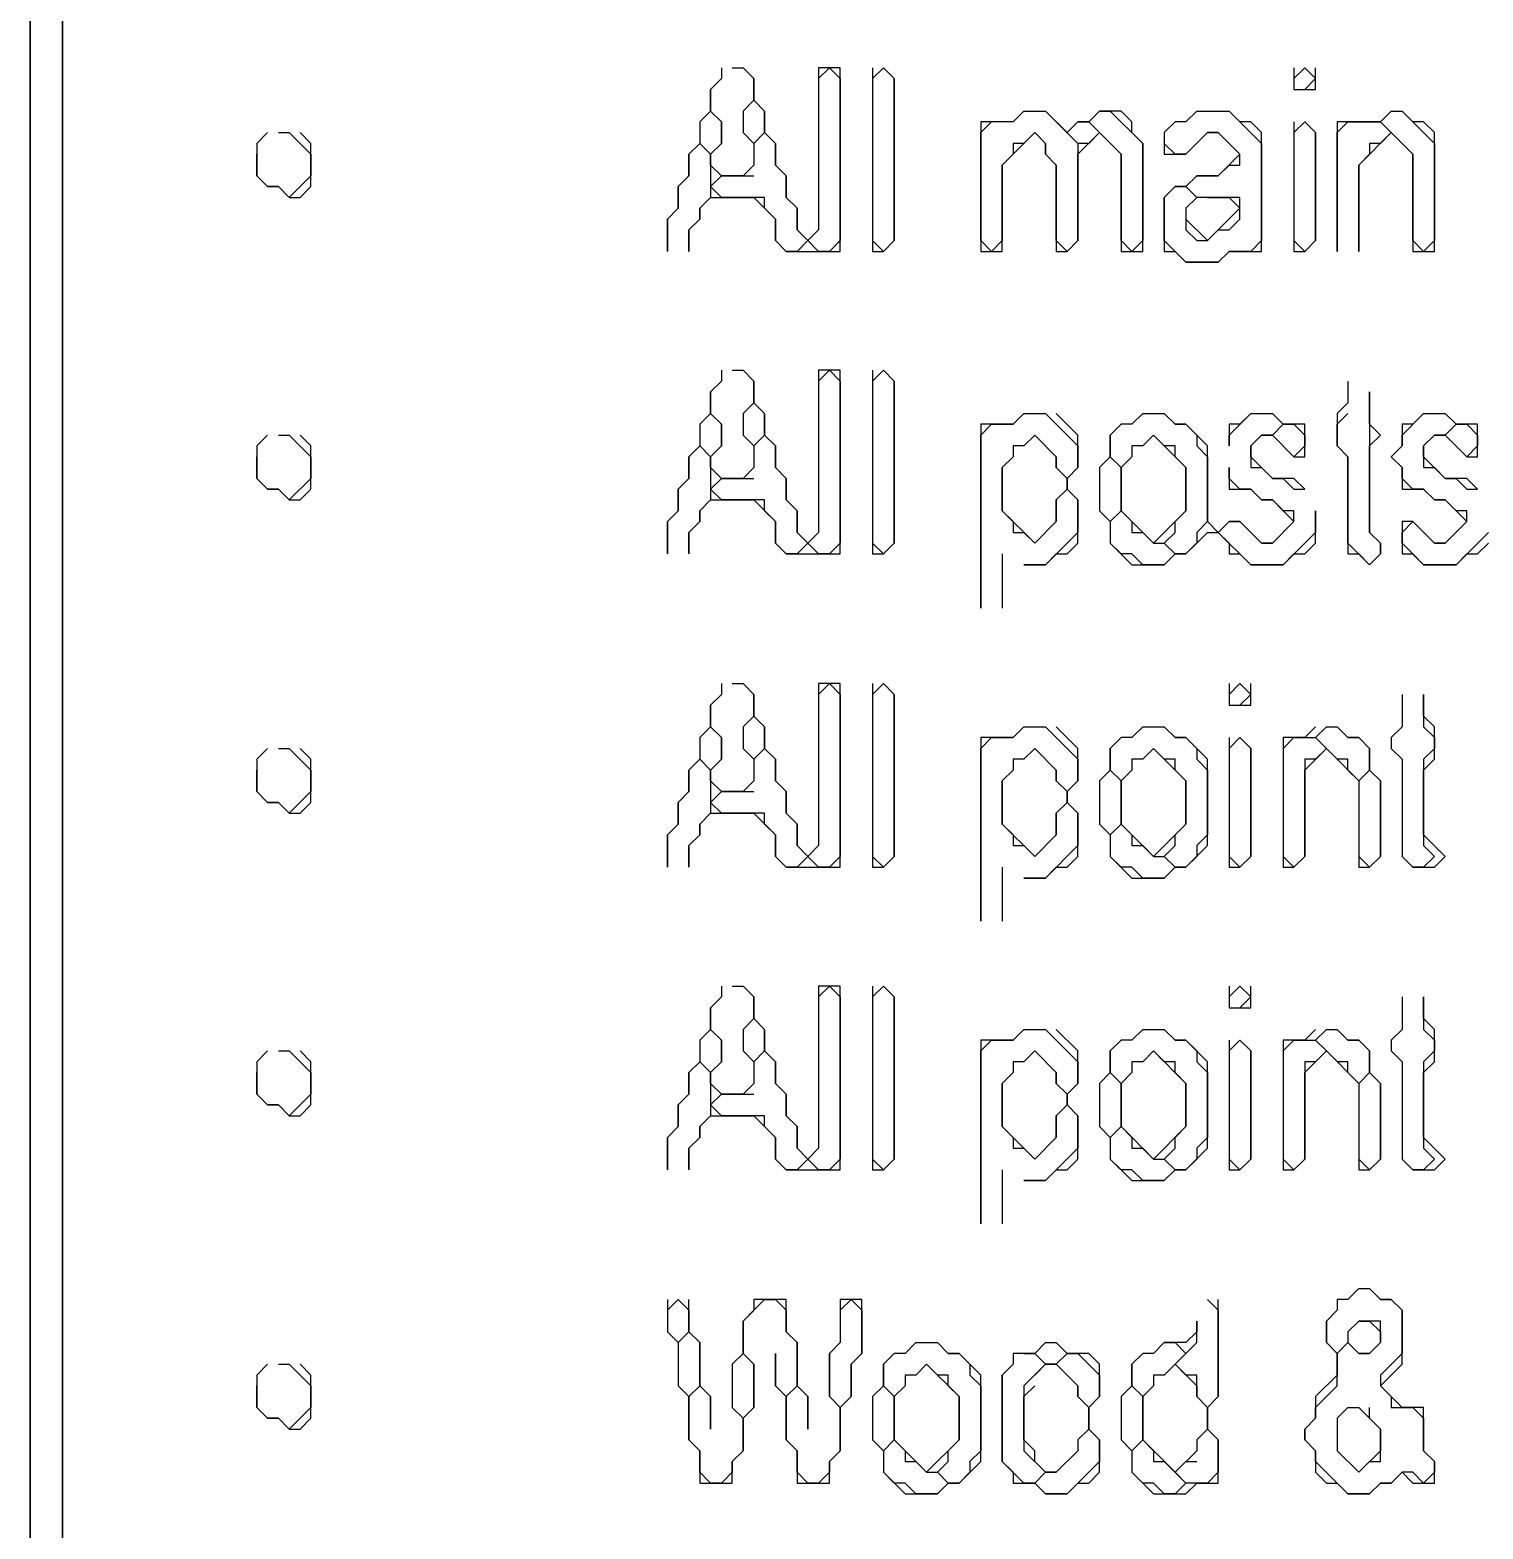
# Model space of a CAD drawing. Header units: metres. Extents: x 29 to 985, y 15 to 633.
# Drawn here: x 29.02 to 55.39, y 41.72 to 68.92 of the extents above; entities that cross this region are included whole.
import ezdxf

# ---------------------------------------------------------------- set-up
doc = ezdxf.new("R2010")
doc.units = ezdxf.units.M
for name, color, linetype in [('EXTERIOR_WALL_HIGHLIGHT', 2, 'CONTINUOUS'), ('INTERIOR_WALL_HIGHLIGHT', 4, 'CONTINUOUS'), ('ORIGINAL_DRAWING', 8, 'CONTINUOUS')]:
    doc.layers.add(name, color=color, linetype=linetype)

msp = doc.modelspace()

# ---------------------------------------------------------------- linework, layer by layer
at = {"layer": 'EXTERIOR_WALL_HIGHLIGHT'}
msp.add_lwpolyline([(29.216, 632.745), (29.02, 632.549), (29.02, 14.706), (29.216, 14.51), (985.294, 14.51), (985.49, 14.706), (985.49, 632.549), (985.294, 632.745)], close=True, dxfattribs=at)
at = {"layer": 'INTERIOR_WALL_HIGHLIGHT'}
for points in [[(29.412, 632.745), (985.098, 632.745), (985.49, 632.353), (985.49, 14.902), (985.098, 14.51), (29.412, 14.51), (29.02, 14.902), (29.02, 632.353)], [(29.608, 117.451), (29.608, 15.098), (240.588, 15.098), (240.784, 15.294), (240.784, 117.451)], [(29.608, 117.255), (29.804, 117.451), (240.588, 117.451), (240.784, 117.255), (240.784, 15.49), (240.392, 15.098), (29.804, 15.098), (29.608, 15.294)]]:
    msp.add_lwpolyline(points, close=True, dxfattribs=at)
at = {"layer": 'ORIGINAL_DRAWING'}
for points in [[(41.569, 68.235), (41.569, 68.039), (41.373, 67.843), (41.373, 67.451), (41.176, 67.255), (41.176, 66.863), (40.98, 66.667), (40.98, 66.275), (40.784, 66.078), (40.784, 65.686), (40.588, 65.49), (40.588, 64.902), (40.588, 65.49), (40.784, 65.686), (40.784, 66.078), (40.98, 66.275), (40.98, 66.667), (41.176, 66.863), (41.373, 66.667), (41.373, 65.882), (41.176, 65.686), (41.176, 65.49), (40.98, 65.294), (40.98, 64.902), (40.98, 65.294), (41.176, 65.49), (41.176, 65.686), (41.373, 65.882), (42.157, 65.882), (42.549, 65.49), (42.549, 65.098), (42.745, 64.902), (43.725, 64.902), (43.725, 68.235), (43.333, 68.235), (43.333, 65.294), (43.137, 65.098), (42.941, 65.294), (42.941, 65.686), (42.745, 65.882), (42.745, 66.275), (42.549, 66.471), (42.549, 66.863), (42.353, 67.059), (42.353, 67.451), (42.157, 67.647), (42.157, 68.039), (41.961, 68.235)], [(41.765, 68.235), (41.961, 68.235), (42.157, 68.039), (42.157, 67.647), (41.961, 67.451), (41.961, 67.059), (42.157, 66.863), (42.157, 66.471), (41.961, 66.275), (41.569, 66.275), (41.373, 66.471), (41.373, 66.667), (41.569, 66.863), (41.569, 67.255), (41.373, 67.451), (41.373, 67.843)], [(43.333, 68.039), (43.529, 68.235), (43.725, 68.039), (43.725, 65.098), (43.529, 64.902), (43.333, 64.902), (43.137, 65.098), (43.333, 65.294)], [(44.314, 68.039), (44.51, 68.235), (44.706, 68.039), (44.706, 65.098), (44.51, 64.902), (44.314, 65.098)], [(44.314, 68.235), (44.314, 64.902), (44.51, 64.902), (44.706, 65.098), (44.706, 68.039), (44.51, 68.235)], [(51.961, 68.039), (52.157, 68.235), (52.353, 68.039), (52.157, 67.843)], [(51.961, 68.235), (51.961, 67.843), (52.353, 67.843), (52.353, 68.235)], [(41.961, 67.451), (42.157, 67.647), (42.353, 67.451), (42.353, 67.059), (42.157, 66.863), (41.961, 67.059)], [(41.176, 67.255), (41.373, 67.451), (41.569, 67.255), (41.569, 66.863), (41.373, 66.667), (41.176, 66.863)], [(46.863, 67.255), (47.059, 67.451), (47.451, 67.451), (48.039, 66.863), (48.039, 65.098), (47.843, 64.902), (47.647, 65.098), (47.647, 66.471), (47.451, 66.667), (47.451, 66.863), (47.255, 67.059), (47.059, 66.863), (46.863, 66.863), (46.863, 66.667), (46.667, 66.471), (46.667, 65.098), (46.471, 64.902), (46.275, 65.098), (46.275, 67.059), (46.471, 67.255)], [(47.059, 67.451), (46.863, 67.255), (46.275, 67.255), (46.275, 64.902), (46.667, 64.902), (46.667, 66.471), (47.255, 67.059), (47.451, 66.863), (47.451, 66.667), (47.647, 66.471), (47.647, 64.902), (47.843, 64.902), (48.039, 65.098), (48.039, 66.667), (48.431, 67.059), (48.824, 66.667), (48.824, 64.902), (49.216, 64.902), (49.216, 66.863), (49.02, 67.059), (49.02, 67.255), (48.824, 67.451), (48.431, 67.451), (48.235, 67.255), (48.039, 67.255), (47.843, 67.059), (47.451, 67.451)], [(47.843, 67.059), (48.039, 67.255), (48.235, 67.255), (48.431, 67.059), (48.235, 66.863), (48.039, 66.863)], [(48.235, 67.255), (48.431, 67.451), (48.627, 67.451), (49.216, 66.863), (49.216, 65.098), (49.02, 64.902), (48.824, 65.098), (48.824, 66.667)], [(50.196, 67.451), (50.784, 67.451), (51.373, 66.863), (51.373, 65.098), (51.176, 64.902), (50.784, 64.902), (50.588, 64.706), (50, 64.706), (49.608, 65.098), (49.608, 65.882), (49.804, 66.078), (50, 66.078), (50.196, 65.882), (50, 65.686), (50, 65.294), (50.196, 65.098), (50.392, 65.098), (50.588, 65.294), (50.784, 65.294), (50.98, 65.49), (50.98, 65.882), (50.196, 65.882), (50, 66.078), (50.196, 66.275), (50.588, 66.275), (50.784, 66.471), (50.98, 66.471), (50.98, 66.667), (50.588, 67.059), (50.392, 67.059), (50, 66.667), (49.804, 66.667), (49.608, 66.863)], [(50.196, 67.451), (50, 67.255), (49.804, 67.255), (49.608, 67.059), (49.608, 66.667), (50, 66.667), (50.392, 67.059), (50.588, 67.059), (50.98, 66.667), (50.588, 66.275), (50.196, 66.275), (50, 66.078), (49.804, 66.078), (49.608, 65.882), (49.608, 64.902), (49.804, 64.902), (50, 64.706), (50.588, 64.706), (50.784, 64.902), (51.373, 64.902), (51.373, 67.059), (51.176, 67.255), (50.98, 67.255), (50.784, 67.451)], [(51.961, 67.059), (52.157, 67.255), (52.353, 67.059), (52.353, 65.098), (52.157, 64.902), (51.961, 65.098)], [(51.961, 67.255), (51.961, 64.902), (52.157, 64.902), (52.353, 65.098), (52.353, 67.059), (52.157, 67.255)], [(53.725, 67.451), (53.529, 67.255), (52.745, 67.255), (52.745, 64.902), (52.745, 67.059), (52.941, 67.255), (53.529, 67.255), (53.725, 67.059), (53.529, 66.863), (53.333, 66.863), (53.333, 66.667), (53.137, 66.471), (53.137, 64.902), (53.137, 66.471), (53.725, 67.059), (54.118, 66.667), (54.118, 64.902), (54.51, 64.902), (54.51, 67.059), (54.314, 67.255), (54.118, 67.255), (53.922, 67.451)], [(53.529, 67.255), (53.725, 67.451), (53.922, 67.451), (54.51, 66.863), (54.51, 65.098), (54.314, 64.902), (54.118, 65.098), (54.118, 66.667)], [(33.529, 67.059), (33.725, 67.059), (34.118, 66.667), (34.118, 66.275), (33.725, 65.882), (33.529, 66.078), (33.333, 66.078), (33.137, 66.275), (33.137, 66.667)], [(33.333, 67.059), (33.137, 66.863), (33.137, 66.275), (33.333, 66.078), (33.529, 66.078), (33.725, 65.882), (33.922, 65.882), (34.118, 66.078), (34.118, 66.863), (33.922, 67.059)], [(42.157, 66.863), (42.353, 67.059), (42.549, 66.863), (42.549, 66.471), (42.745, 66.275), (42.745, 65.882), (42.941, 65.686), (42.941, 65.294), (43.137, 65.098), (42.941, 64.902), (42.745, 64.902), (42.549, 65.098), (42.549, 65.49), (42.353, 65.686), (42.353, 65.882), (41.569, 65.882), (41.373, 66.078), (41.569, 66.275), (42.157, 66.275)], [(50.392, 65.882), (50.784, 65.882), (50.98, 65.686), (50.392, 65.098), (50, 65.49)], [(41.569, 62.745), (41.569, 62.549), (41.373, 62.353), (41.373, 61.961), (41.176, 61.765), (41.176, 61.373), (40.98, 61.176), (40.98, 60.784), (40.784, 60.588), (40.784, 60.196), (40.588, 60), (40.588, 59.412), (40.588, 60), (40.784, 60.196), (40.784, 60.588), (40.98, 60.784), (40.98, 61.176), (41.176, 61.373), (41.373, 61.176), (41.373, 60.392), (41.176, 60.196), (41.176, 60), (40.98, 59.804), (40.98, 59.412), (40.98, 59.804), (41.176, 60), (41.176, 60.196), (41.373, 60.392), (42.157, 60.392), (42.549, 60), (42.549, 59.608), (42.745, 59.412), (43.725, 59.412), (43.725, 62.745), (43.333, 62.745), (43.333, 59.804), (43.137, 59.608), (42.941, 59.804), (42.941, 60.196), (42.745, 60.392), (42.745, 60.784), (42.549, 60.98), (42.549, 61.373), (42.353, 61.569), (42.353, 61.961), (42.157, 62.157), (42.157, 62.549), (41.961, 62.745)], [(41.765, 62.745), (41.961, 62.745), (42.157, 62.549), (42.157, 62.157), (41.961, 61.961), (41.961, 61.569), (42.157, 61.373), (42.157, 60.98), (41.961, 60.784), (41.569, 60.784), (41.373, 60.98), (41.373, 61.176), (41.569, 61.373), (41.569, 61.765), (41.373, 61.961), (41.373, 62.353)], [(43.333, 62.549), (43.529, 62.745), (43.725, 62.549), (43.725, 59.608), (43.529, 59.412), (43.333, 59.412), (43.137, 59.608), (43.333, 59.804)], [(44.314, 62.549), (44.51, 62.745), (44.706, 62.549), (44.706, 59.608), (44.51, 59.412), (44.314, 59.608)], [(44.314, 62.745), (44.314, 59.412), (44.51, 59.412), (44.706, 59.608), (44.706, 62.549), (44.51, 62.745)], [(52.941, 62.549), (52.941, 62.157), (52.745, 61.961), (52.745, 61.373), (52.941, 61.176), (52.941, 59.412), (53.137, 59.412), (53.333, 59.216), (53.529, 59.412), (53.529, 59.608), (53.333, 59.804), (53.333, 61.373), (53.529, 61.569), (53.333, 61.765), (53.333, 62.353), (53.333, 59.804), (53.529, 59.608), (53.529, 59.412), (53.333, 59.216), (52.941, 59.608), (52.941, 61.176), (52.745, 61.373), (52.745, 61.765), (52.941, 61.961)], [(41.961, 61.961), (42.157, 62.157), (42.353, 61.961), (42.353, 61.569), (42.157, 61.373), (41.961, 61.569)], [(41.176, 61.765), (41.373, 61.961), (41.569, 61.765), (41.569, 61.373), (41.373, 61.176), (41.176, 61.373)], [(47.059, 61.961), (46.863, 61.765), (46.275, 61.765), (46.275, 58.431), (46.275, 61.569), (46.471, 61.765), (46.863, 61.765), (47.059, 61.961), (47.451, 61.961), (48.039, 61.373), (48.039, 60.98), (47.843, 60.784), (47.647, 60.98), (47.647, 61.176), (47.255, 61.569), (47.059, 61.373), (46.863, 61.373), (46.863, 61.176), (46.667, 60.98), (46.667, 60.196), (46.863, 60), (46.863, 59.804), (47.059, 59.804), (47.255, 59.608), (47.647, 60), (47.647, 60.392), (47.843, 60.588), (48.039, 60.392), (48.039, 59.804), (47.451, 59.216), (47.059, 59.216), (47.451, 59.216), (47.647, 59.412), (47.843, 59.412), (48.039, 59.608), (48.039, 60.392), (47.843, 60.588), (47.843, 60.784), (48.039, 60.98), (48.039, 61.569), (47.647, 61.961)], [(49.216, 61.961), (49.02, 61.765), (48.824, 61.765), (48.627, 61.569), (48.627, 61.176), (48.431, 60.98), (48.431, 60.196), (48.627, 60), (48.627, 59.608), (49.02, 59.216), (49.608, 59.216), (49.804, 59.412), (50, 59.412), (50.392, 59.804), (50.588, 59.804), (50.784, 59.608), (50.784, 59.412), (50.98, 59.412), (51.176, 59.216), (51.765, 59.216), (51.961, 59.412), (52.157, 59.412), (52.353, 59.608), (52.353, 60.196), (52.353, 59.804), (51.765, 59.216), (51.176, 59.216), (50.588, 59.804), (50.784, 60), (50.98, 60), (51.373, 59.608), (51.569, 59.608), (51.961, 60), (51.961, 60.196), (51.765, 60.196), (51.569, 60.392), (51.373, 60.392), (51.176, 60.588), (50.98, 60.588), (50.784, 60.784), (50.784, 60.98), (50.784, 60.588), (51.176, 60.588), (51.373, 60.392), (51.569, 60.392), (51.961, 60), (51.569, 59.608), (51.373, 59.608), (50.98, 60), (50.784, 60), (50.588, 59.804), (50.392, 60), (50.392, 61.373), (50, 61.765), (49.804, 61.765), (49.608, 61.961)], [(49.02, 61.765), (49.216, 61.961), (49.608, 61.961), (49.804, 61.765), (50, 61.765), (50.196, 61.569), (50.196, 61.373), (50.392, 61.176), (50.392, 60), (50.196, 59.804), (50.196, 59.608), (50, 59.412), (49.804, 59.412), (49.608, 59.608), (49.804, 59.804), (49.804, 60), (50, 60.196), (50, 60.98), (49.804, 61.176), (49.804, 61.373), (49.608, 61.373), (49.412, 61.569), (49.216, 61.373), (49.02, 61.373), (49.02, 61.176), (48.824, 60.98), (48.627, 61.176), (48.627, 61.569), (48.824, 61.765)], [(51.176, 61.961), (50.98, 61.765), (50.784, 61.765), (50.784, 61.373), (50.784, 61.569), (51.176, 61.961), (51.569, 61.961), (51.765, 61.765), (51.569, 61.569), (51.373, 61.569), (51.176, 61.373), (51.176, 60.98), (51.373, 60.98), (51.569, 60.784), (51.765, 60.784), (51.961, 60.588), (52.157, 60.588), (51.961, 60.784), (51.569, 60.784), (51.176, 61.176), (51.176, 61.373), (51.373, 61.569), (51.569, 61.569), (51.961, 61.176), (52.157, 61.176), (52.157, 61.765), (51.765, 61.765), (51.569, 61.961)], [(51.569, 61.569), (51.765, 61.765), (51.961, 61.765), (52.157, 61.569), (52.157, 61.373), (51.961, 61.176)], [(54.314, 61.961), (54.118, 61.765), (53.922, 61.765), (53.922, 61.373), (53.725, 61.176), (53.922, 60.98), (53.922, 60.588), (54.314, 60.588), (54.51, 60.392), (54.706, 60.392), (55.098, 60), (54.706, 59.608), (54.51, 59.608), (54.118, 60), (53.922, 60), (53.922, 59.412), (54.118, 59.412), (54.314, 59.216), (54.902, 59.216), (55.098, 59.412), (55.294, 59.412), (55.49, 59.608)], [(55.49, 59.804), (54.902, 59.216), (54.314, 59.216), (53.922, 59.608), (53.922, 59.804), (54.118, 60), (54.51, 59.608), (54.706, 59.608), (55.098, 60), (55.098, 60.196), (54.902, 60.196), (54.706, 60.392), (54.51, 60.392), (54.314, 60.588), (54.118, 60.588), (53.922, 60.784), (53.922, 60.98), (53.725, 61.176), (53.922, 61.373), (53.922, 61.569), (54.314, 61.961), (54.706, 61.961), (54.902, 61.765), (54.706, 61.569), (54.51, 61.569), (54.314, 61.373), (54.314, 60.98), (54.51, 60.98), (54.706, 60.784), (54.902, 60.784), (55.098, 60.588), (55.294, 60.588), (55.098, 60.784), (54.706, 60.784), (54.314, 61.176), (54.314, 61.373), (54.51, 61.569), (54.706, 61.569), (55.098, 61.176), (55.294, 61.176), (55.294, 61.765), (54.902, 61.765), (54.706, 61.961)], [(54.706, 61.569), (54.902, 61.765), (55.098, 61.765), (55.294, 61.569), (55.294, 61.373), (55.098, 61.176)], [(33.529, 61.569), (33.725, 61.569), (34.118, 61.176), (34.118, 60.784), (33.725, 60.392), (33.529, 60.588), (33.333, 60.588), (33.137, 60.784), (33.137, 61.176)], [(33.333, 61.569), (33.137, 61.373), (33.137, 60.784), (33.333, 60.588), (33.529, 60.588), (33.725, 60.392), (33.922, 60.392), (34.118, 60.588), (34.118, 61.373), (33.922, 61.569)], [(42.157, 61.373), (42.353, 61.569), (42.549, 61.373), (42.549, 60.98), (42.745, 60.784), (42.745, 60.392), (42.941, 60.196), (42.941, 59.804), (43.137, 59.608), (42.941, 59.412), (42.745, 59.412), (42.549, 59.608), (42.549, 60), (42.353, 60.196), (42.353, 60.392), (41.569, 60.392), (41.373, 60.588), (41.569, 60.784), (42.157, 60.784)], [(47.255, 61.569), (47.647, 61.176), (47.647, 60.98), (47.843, 60.784), (47.843, 60.588), (47.647, 60.392), (47.647, 60), (47.255, 59.608), (46.667, 60.196), (46.667, 60.98)], [(49.412, 61.569), (50, 60.98), (50, 60.196), (49.412, 59.608), (48.824, 60.196), (48.824, 60.98)], [(48.431, 60.98), (48.627, 61.176), (48.824, 60.98), (48.824, 60.196), (48.627, 60), (48.431, 60.196)], [(48.627, 60), (48.824, 60.196), (49.02, 60), (49.02, 59.804), (49.216, 59.804), (49.412, 59.608), (49.608, 59.608), (49.804, 59.412), (49.608, 59.216), (49.216, 59.216), (49.02, 59.412), (48.824, 59.412), (48.627, 59.608)], [(46.667, 59.412), (46.667, 58.431)], [(41.569, 57.059), (41.569, 56.863), (41.373, 56.667), (41.373, 56.275), (41.176, 56.078), (41.176, 55.686), (40.98, 55.49), (40.98, 55.098), (40.784, 54.902), (40.784, 54.51), (40.588, 54.314), (40.588, 53.725), (40.588, 54.314), (40.784, 54.51), (40.784, 54.902), (40.98, 55.098), (40.98, 55.49), (41.176, 55.686), (41.373, 55.49), (41.373, 54.706), (41.176, 54.51), (41.176, 54.314), (40.98, 54.118), (40.98, 53.725), (40.98, 54.118), (41.176, 54.314), (41.176, 54.51), (41.373, 54.706), (42.157, 54.706), (42.549, 54.314), (42.549, 53.922), (42.745, 53.725), (43.725, 53.725), (43.725, 57.059), (43.333, 57.059), (43.333, 54.118), (43.137, 53.922), (42.941, 54.118), (42.941, 54.51), (42.745, 54.706), (42.745, 55.098), (42.549, 55.294), (42.549, 55.686), (42.353, 55.882), (42.353, 56.275), (42.157, 56.471), (42.157, 56.863), (41.961, 57.059)], [(41.765, 57.059), (41.961, 57.059), (42.157, 56.863), (42.157, 56.471), (41.961, 56.275), (41.961, 55.882), (42.157, 55.686), (42.157, 55.294), (41.961, 55.098), (41.569, 55.098), (41.373, 55.294), (41.373, 55.49), (41.569, 55.686), (41.569, 56.078), (41.373, 56.275), (41.373, 56.667)], [(43.333, 56.863), (43.529, 57.059), (43.725, 56.863), (43.725, 53.922), (43.529, 53.725), (43.333, 53.725), (43.137, 53.922), (43.333, 54.118)], [(44.314, 56.863), (44.51, 57.059), (44.706, 56.863), (44.706, 53.922), (44.51, 53.725), (44.314, 53.922)], [(44.314, 57.059), (44.314, 53.725), (44.51, 53.725), (44.706, 53.922), (44.706, 56.863), (44.51, 57.059)], [(50.784, 56.863), (50.98, 57.059), (51.176, 56.863), (50.98, 56.667)], [(50.784, 57.059), (50.784, 56.667), (51.176, 56.667), (51.176, 57.059)], [(53.922, 56.863), (53.922, 56.275), (53.725, 56.078), (53.725, 55.882), (53.922, 55.686), (53.922, 53.922), (54.118, 53.725), (54.51, 53.725), (54.706, 53.922), (54.314, 54.314), (54.314, 55.49), (54.51, 55.686), (54.51, 56.275), (54.314, 56.471), (54.314, 56.863), (54.314, 56.275), (54.51, 56.078), (54.51, 55.882), (54.314, 55.686), (54.314, 54.118), (54.51, 53.922), (54.314, 53.725), (54.118, 53.725), (53.922, 53.922)], [(41.961, 56.275), (42.157, 56.471), (42.353, 56.275), (42.353, 55.882), (42.157, 55.686), (41.961, 55.882)], [(41.176, 56.078), (41.373, 56.275), (41.569, 56.078), (41.569, 55.686), (41.373, 55.49), (41.176, 55.686)], [(47.059, 56.275), (46.863, 56.078), (46.275, 56.078), (46.275, 52.745), (46.275, 55.882), (46.471, 56.078), (46.863, 56.078), (47.059, 56.275), (47.451, 56.275), (48.039, 55.686), (48.039, 55.294), (47.843, 55.098), (47.647, 55.294), (47.647, 55.49), (47.255, 55.882), (47.059, 55.686), (46.863, 55.686), (46.863, 55.49), (46.667, 55.294), (46.667, 54.51), (46.863, 54.314), (46.863, 54.118), (47.059, 54.118), (47.255, 53.922), (47.647, 54.314), (47.647, 54.706), (47.843, 54.902), (48.039, 54.706), (48.039, 54.118), (47.451, 53.529), (47.059, 53.529), (47.451, 53.529), (47.647, 53.725), (47.843, 53.725), (48.039, 53.922), (48.039, 54.706), (47.843, 54.902), (47.843, 55.098), (48.039, 55.294), (48.039, 55.882), (47.647, 56.275)], [(49.216, 56.275), (49.02, 56.078), (48.824, 56.078), (48.627, 55.882), (48.627, 55.49), (48.431, 55.294), (48.431, 54.51), (48.627, 54.314), (48.627, 53.922), (49.02, 53.529), (49.608, 53.529), (49.804, 53.725), (50, 53.725), (50.392, 54.118), (50.392, 55.686), (50, 56.078), (49.804, 56.078), (49.608, 56.275)], [(49.02, 56.078), (49.216, 56.275), (49.608, 56.275), (49.804, 56.078), (50, 56.078), (50.196, 55.882), (50.196, 55.686), (50.392, 55.49), (50.392, 54.314), (50.196, 54.118), (50.196, 53.922), (50, 53.725), (49.804, 53.725), (49.608, 53.922), (49.804, 54.118), (49.804, 54.314), (50, 54.51), (50, 55.294), (49.804, 55.49), (49.804, 55.686), (49.608, 55.686), (49.412, 55.882), (49.216, 55.686), (49.02, 55.686), (49.02, 55.49), (48.824, 55.294), (48.627, 55.49), (48.627, 55.882), (48.824, 56.078)], [(50.784, 55.882), (50.98, 56.078), (51.176, 55.882), (51.176, 53.922), (50.98, 53.725), (50.784, 53.922)], [(50.784, 56.078), (50.784, 53.725), (50.98, 53.725), (51.176, 53.922), (51.176, 55.882), (50.98, 56.078)], [(52.353, 56.275), (52.157, 56.078), (51.765, 56.078), (51.765, 53.725), (51.961, 53.725), (52.157, 53.922), (52.157, 55.49), (52.549, 55.882), (53.137, 55.294), (53.137, 53.725), (53.333, 53.725), (53.529, 53.922), (53.529, 55.294), (53.333, 55.49), (53.333, 55.882), (53.137, 56.078), (52.941, 56.078), (52.745, 56.275)], [(51.765, 55.882), (51.961, 56.078), (52.353, 56.078), (52.549, 55.882), (52.353, 55.686), (52.157, 55.686), (52.157, 53.922), (51.961, 53.725), (51.765, 53.922)], [(52.353, 56.078), (52.549, 56.275), (52.745, 56.275), (52.941, 56.078), (53.137, 56.078), (53.333, 55.882), (53.333, 55.49), (53.137, 55.294), (52.941, 55.49), (52.941, 55.686), (52.745, 55.686)], [(33.529, 55.882), (33.725, 55.882), (34.118, 55.49), (34.118, 55.098), (33.725, 54.706), (33.529, 54.902), (33.333, 54.902), (33.137, 55.098), (33.137, 55.49)], [(33.333, 55.882), (33.137, 55.686), (33.137, 55.098), (33.333, 54.902), (33.529, 54.902), (33.725, 54.706), (33.922, 54.706), (34.118, 54.902), (34.118, 55.686), (33.922, 55.882)], [(42.157, 55.686), (42.353, 55.882), (42.549, 55.686), (42.549, 55.294), (42.745, 55.098), (42.745, 54.706), (42.941, 54.51), (42.941, 54.118), (43.137, 53.922), (42.941, 53.725), (42.745, 53.725), (42.549, 53.922), (42.549, 54.314), (42.353, 54.51), (42.353, 54.706), (41.569, 54.706), (41.373, 54.902), (41.569, 55.098), (42.157, 55.098)], [(47.255, 55.882), (47.647, 55.49), (47.647, 55.294), (47.843, 55.098), (47.843, 54.902), (47.647, 54.706), (47.647, 54.314), (47.255, 53.922), (46.667, 54.51), (46.667, 55.294)], [(49.412, 55.882), (50, 55.294), (50, 54.51), (49.412, 53.922), (48.824, 54.51), (48.824, 55.294)], [(48.431, 55.294), (48.627, 55.49), (48.824, 55.294), (48.824, 54.51), (48.627, 54.314), (48.431, 54.51)], [(53.137, 55.294), (53.333, 55.49), (53.529, 55.294), (53.529, 53.922), (53.333, 53.725), (53.137, 53.922)], [(48.627, 54.314), (48.824, 54.51), (49.02, 54.314), (49.02, 54.118), (49.216, 54.118), (49.412, 53.922), (49.608, 53.922), (49.804, 53.725), (49.608, 53.529), (49.216, 53.529), (49.02, 53.725), (48.824, 53.725), (48.627, 53.922)], [(46.667, 53.725), (46.667, 52.745)], [(41.569, 51.569), (41.569, 51.373), (41.373, 51.176), (41.373, 50.784), (41.176, 50.588), (41.176, 50.196), (40.98, 50), (40.98, 49.608), (40.784, 49.412), (40.784, 49.02), (40.588, 48.824), (40.588, 48.235), (40.588, 48.824), (40.784, 49.02), (40.784, 49.412), (40.98, 49.608), (40.98, 50), (41.176, 50.196), (41.373, 50), (41.373, 49.216), (41.176, 49.02), (41.176, 48.824), (40.98, 48.627), (40.98, 48.235), (40.98, 48.627), (41.176, 48.824), (41.176, 49.02), (41.373, 49.216), (42.157, 49.216), (42.549, 48.824), (42.549, 48.431), (42.745, 48.235), (43.725, 48.235), (43.725, 51.569), (43.333, 51.569), (43.333, 48.627), (43.137, 48.431), (42.941, 48.627), (42.941, 49.02), (42.745, 49.216), (42.745, 49.608), (42.549, 49.804), (42.549, 50.196), (42.353, 50.392), (42.353, 50.784), (42.157, 50.98), (42.157, 51.373), (41.961, 51.569)], [(41.765, 51.569), (41.961, 51.569), (42.157, 51.373), (42.157, 50.98), (41.961, 50.784), (41.961, 50.392), (42.157, 50.196), (42.157, 49.804), (41.961, 49.608), (41.569, 49.608), (41.373, 49.804), (41.373, 50), (41.569, 50.196), (41.569, 50.588), (41.373, 50.784), (41.373, 51.176)], [(43.333, 51.373), (43.529, 51.569), (43.725, 51.373), (43.725, 48.431), (43.529, 48.235), (43.333, 48.235), (43.137, 48.431), (43.333, 48.627)], [(44.314, 51.373), (44.51, 51.569), (44.706, 51.373), (44.706, 48.431), (44.51, 48.235), (44.314, 48.431)], [(44.314, 51.569), (44.314, 48.235), (44.51, 48.235), (44.706, 48.431), (44.706, 51.373), (44.51, 51.569)], [(50.784, 51.373), (50.98, 51.569), (51.176, 51.373), (50.98, 51.176)], [(50.784, 51.569), (50.784, 51.176), (51.176, 51.176), (51.176, 51.569)], [(53.922, 51.373), (53.922, 50.784), (53.725, 50.588), (53.725, 50.392), (53.922, 50.196), (53.922, 48.431), (54.118, 48.235), (54.51, 48.235), (54.706, 48.431), (54.314, 48.824), (54.314, 50), (54.51, 50.196), (54.51, 50.784), (54.314, 50.98), (54.314, 51.373), (54.314, 50.784), (54.51, 50.588), (54.51, 50.392), (54.314, 50.196), (54.314, 48.627), (54.51, 48.431), (54.314, 48.235), (54.118, 48.235), (53.922, 48.431)], [(41.961, 50.784), (42.157, 50.98), (42.353, 50.784), (42.353, 50.392), (42.157, 50.196), (41.961, 50.392)], [(41.176, 50.588), (41.373, 50.784), (41.569, 50.588), (41.569, 50.196), (41.373, 50), (41.176, 50.196)], [(47.059, 50.784), (46.863, 50.588), (46.275, 50.588), (46.275, 47.255), (46.275, 50.392), (46.471, 50.588), (46.863, 50.588), (47.059, 50.784), (47.451, 50.784), (48.039, 50.196), (48.039, 49.804), (47.843, 49.608), (47.647, 49.804), (47.647, 50), (47.255, 50.392), (47.059, 50.196), (46.863, 50.196), (46.863, 50), (46.667, 49.804), (46.667, 49.02), (46.863, 48.824), (46.863, 48.627), (47.059, 48.627), (47.255, 48.431), (47.647, 48.824), (47.647, 49.216), (47.843, 49.412), (48.039, 49.216), (48.039, 48.627), (47.451, 48.039), (47.059, 48.039), (47.451, 48.039), (47.647, 48.235), (47.843, 48.235), (48.039, 48.431), (48.039, 49.216), (47.843, 49.412), (47.843, 49.608), (48.039, 49.804), (48.039, 50.392), (47.647, 50.784)], [(49.216, 50.784), (49.02, 50.588), (48.824, 50.588), (48.627, 50.392), (48.627, 50), (48.431, 49.804), (48.431, 49.02), (48.627, 48.824), (48.627, 48.431), (49.02, 48.039), (49.608, 48.039), (49.804, 48.235), (50, 48.235), (50.392, 48.627), (50.392, 50.196), (50, 50.588), (49.804, 50.588), (49.608, 50.784)], [(49.02, 50.588), (49.216, 50.784), (49.608, 50.784), (49.804, 50.588), (50, 50.588), (50.196, 50.392), (50.196, 50.196), (50.392, 50), (50.392, 48.824), (50.196, 48.627), (50.196, 48.431), (50, 48.235), (49.804, 48.235), (49.608, 48.431), (49.804, 48.627), (49.804, 48.824), (50, 49.02), (50, 49.804), (49.804, 50), (49.804, 50.196), (49.608, 50.196), (49.412, 50.392), (49.216, 50.196), (49.02, 50.196), (49.02, 50), (48.824, 49.804), (48.627, 50), (48.627, 50.392), (48.824, 50.588)], [(52.353, 50.784), (52.157, 50.588), (51.765, 50.588), (51.765, 48.235), (51.961, 48.235), (52.157, 48.431), (52.157, 50), (52.549, 50.392), (53.137, 49.804), (53.137, 48.235), (53.333, 48.235), (53.529, 48.431), (53.529, 49.804), (53.333, 50), (53.333, 50.392), (53.137, 50.588), (52.941, 50.588), (52.745, 50.784)], [(52.353, 50.588), (52.549, 50.784), (52.745, 50.784), (52.941, 50.588), (53.137, 50.588), (53.333, 50.392), (53.333, 50), (53.137, 49.804), (52.941, 50), (52.941, 50.196), (52.745, 50.196)], [(33.529, 50.392), (33.725, 50.392), (34.118, 50), (34.118, 49.608), (33.725, 49.216), (33.529, 49.412), (33.333, 49.412), (33.137, 49.608), (33.137, 50)], [(33.333, 50.392), (33.137, 50.196), (33.137, 49.608), (33.333, 49.412), (33.529, 49.412), (33.725, 49.216), (33.922, 49.216), (34.118, 49.412), (34.118, 50.196), (33.922, 50.392)], [(42.157, 50.196), (42.353, 50.392), (42.549, 50.196), (42.549, 49.804), (42.745, 49.608), (42.745, 49.216), (42.941, 49.02), (42.941, 48.627), (43.137, 48.431), (42.941, 48.235), (42.745, 48.235), (42.549, 48.431), (42.549, 48.824), (42.353, 49.02), (42.353, 49.216), (41.569, 49.216), (41.373, 49.412), (41.569, 49.608), (42.157, 49.608)], [(47.255, 50.392), (47.647, 50), (47.647, 49.804), (47.843, 49.608), (47.843, 49.412), (47.647, 49.216), (47.647, 48.824), (47.255, 48.431), (46.667, 49.02), (46.667, 49.804)], [(49.412, 50.392), (50, 49.804), (50, 49.02), (49.412, 48.431), (48.824, 49.02), (48.824, 49.804)], [(50.784, 50.392), (50.98, 50.588), (51.176, 50.392), (51.176, 48.431), (50.98, 48.235), (50.784, 48.431)], [(50.784, 50.588), (50.784, 48.235), (50.98, 48.235), (51.176, 48.431), (51.176, 50.392), (50.98, 50.588)], [(51.765, 50.392), (51.961, 50.588), (52.353, 50.588), (52.549, 50.392), (52.353, 50.196), (52.157, 50.196), (52.157, 48.431), (51.961, 48.235), (51.765, 48.431)], [(48.431, 49.804), (48.627, 50), (48.824, 49.804), (48.824, 49.02), (48.627, 48.824), (48.431, 49.02)], [(53.137, 49.804), (53.333, 50), (53.529, 49.804), (53.529, 48.431), (53.333, 48.235), (53.137, 48.431)], [(48.627, 48.824), (48.824, 49.02), (49.02, 48.824), (49.02, 48.627), (49.216, 48.627), (49.412, 48.431), (49.608, 48.431), (49.804, 48.235), (49.608, 48.039), (49.216, 48.039), (49.02, 48.235), (48.824, 48.235), (48.627, 48.431)], [(46.667, 48.235), (46.667, 47.255)], [(53.137, 46.078), (53.333, 46.078), (53.529, 45.882), (53.725, 45.882), (53.922, 45.686), (53.922, 44.902), (53.529, 44.51), (53.529, 44.314), (53.725, 44.118), (53.725, 43.922), (54.118, 43.922), (54.314, 43.725), (54.314, 43.137), (54.51, 42.941), (54.51, 42.745), (54.314, 42.549), (54.118, 42.745), (53.922, 42.745), (53.725, 42.549), (53.529, 42.549), (53.333, 42.353), (52.941, 42.353), (52.353, 42.941), (52.353, 43.137), (52.157, 43.333), (52.157, 43.529), (52.353, 43.725), (52.353, 43.922), (52.745, 44.314), (52.745, 44.902), (52.941, 45.098), (53.137, 44.902), (53.333, 44.902), (53.529, 45.098), (53.529, 45.49), (53.137, 45.49), (52.941, 45.294), (52.941, 45.098), (52.745, 44.902), (52.549, 45.098), (52.549, 45.49)], [(53.137, 46.078), (52.941, 45.882), (52.745, 45.882), (52.745, 45.686), (52.549, 45.49), (52.549, 45.098), (52.745, 44.902), (52.745, 44.51), (52.353, 44.118), (52.353, 43.725), (52.157, 43.529), (52.157, 43.333), (52.353, 43.137), (52.353, 42.745), (52.549, 42.549), (52.745, 42.549), (52.941, 42.353), (53.333, 42.353), (53.529, 42.549), (53.725, 42.549), (53.922, 42.745), (54.118, 42.549), (54.51, 42.549), (54.51, 42.941), (54.314, 43.137), (54.314, 43.922), (53.922, 43.922), (53.529, 44.314), (53.922, 44.706), (53.922, 45.686), (53.725, 45.882), (53.529, 45.882), (53.333, 46.078)], [(40.588, 45.686), (40.784, 45.882), (40.98, 45.686), (40.98, 45.294), (40.784, 45.098), (40.588, 45.294)], [(40.588, 45.882), (40.588, 45.294), (40.784, 45.098), (40.784, 44.314), (40.98, 44.118), (40.98, 43.333), (41.176, 43.137), (41.176, 42.549), (41.765, 42.549), (41.765, 42.941), (41.961, 43.137), (41.961, 43.725), (42.157, 43.922), (42.157, 44.706), (41.961, 44.902), (41.961, 45.49), (42.353, 45.882), (42.549, 45.882), (42.745, 45.686), (42.745, 45.294), (42.941, 45.098), (42.941, 44.314), (42.745, 44.118), (42.549, 44.314), (42.549, 44.902), (42.549, 44.314), (42.745, 44.118), (42.745, 43.333), (42.941, 43.137), (42.941, 42.549), (43.529, 42.549), (43.529, 42.941), (43.725, 43.137), (43.725, 43.922), (43.922, 44.118), (43.922, 44.706), (44.118, 44.902), (44.118, 45.882), (43.725, 45.882), (43.725, 45.098), (43.529, 44.902), (43.529, 44.118), (43.725, 43.922), (43.725, 43.137), (43.529, 42.941), (43.529, 42.745), (43.333, 42.549), (43.137, 42.549), (42.941, 42.745), (42.941, 43.137), (42.745, 43.333), (42.745, 44.118), (42.941, 44.314), (43.137, 44.118), (43.137, 43.529), (43.137, 44.118), (42.941, 44.314), (42.941, 45.098), (42.745, 45.294), (42.745, 45.882), (42.157, 45.882), (42.157, 45.686), (41.961, 45.49), (41.961, 44.902), (41.765, 44.706), (41.765, 43.922), (41.961, 43.725), (41.961, 43.137), (41.765, 42.941), (41.765, 42.745), (41.569, 42.549), (41.373, 42.549), (41.176, 42.745), (41.176, 43.137), (40.98, 43.333), (40.98, 44.118), (41.176, 44.314), (41.373, 44.118), (41.373, 43.529), (41.373, 44.118), (41.176, 44.314), (41.176, 45.098), (40.98, 45.294), (40.98, 45.882)], [(43.725, 45.686), (43.922, 45.882), (44.118, 45.686), (44.118, 44.902), (43.922, 44.706), (43.922, 44.118), (43.725, 43.922), (43.529, 44.118), (43.529, 44.902), (43.725, 45.098)], [(50.392, 45.882), (50.588, 45.686), (50.588, 44.118), (50.392, 43.922), (50.196, 44.118), (50.196, 44.51), (50, 44.51), (49.804, 44.706), (50.196, 45.098), (50.196, 45.49), (50.196, 45.294), (50, 45.098), (49.608, 45.098), (49.412, 44.902), (49.216, 44.902), (49.02, 44.706), (49.02, 44.314), (48.824, 44.118), (48.824, 43.333), (49.02, 43.137), (49.02, 42.745), (49.412, 42.353), (50, 42.353), (50.196, 42.549), (50.588, 42.549), (50.588, 43.333), (50.392, 43.529), (50.392, 43.922), (50.588, 44.118), (50.588, 45.882)], [(52.941, 45.294), (53.137, 45.49), (53.333, 45.49), (53.529, 45.294), (53.529, 45.098), (53.333, 44.902), (53.137, 44.902), (52.941, 45.098)], [(40.784, 45.098), (40.98, 45.294), (41.176, 45.098), (41.176, 44.314), (40.98, 44.118), (40.784, 44.314)], [(41.765, 44.706), (41.961, 44.902), (42.157, 44.706), (42.157, 43.922), (41.961, 43.725), (41.765, 43.922)], [(45.098, 45.098), (44.902, 44.902), (44.706, 44.902), (44.51, 44.706), (44.51, 44.314), (44.314, 44.118), (44.314, 43.333), (44.51, 43.137), (44.51, 42.745), (44.902, 42.353), (45.49, 42.353), (45.686, 42.549), (45.882, 42.549), (46.275, 42.941), (46.275, 44.51), (45.882, 44.902), (45.686, 44.902), (45.49, 45.098)], [(44.902, 44.902), (45.098, 45.098), (45.49, 45.098), (45.686, 44.902), (45.882, 44.902), (46.078, 44.706), (46.078, 44.51), (46.275, 44.314), (46.275, 43.137), (46.078, 42.941), (46.078, 42.745), (45.882, 42.549), (45.686, 42.549), (45.49, 42.745), (45.686, 42.941), (45.686, 43.137), (45.882, 43.333), (45.882, 44.118), (45.686, 44.314), (45.686, 44.51), (45.49, 44.51), (45.294, 44.706), (45.098, 44.51), (44.902, 44.51), (44.902, 44.314), (44.706, 44.118), (44.51, 44.314), (44.51, 44.706), (44.706, 44.902)], [(47.451, 45.098), (47.255, 44.902), (46.863, 44.902), (46.863, 44.706), (46.667, 44.51), (46.667, 42.941), (46.863, 42.745), (46.863, 42.549), (47.255, 42.549), (47.451, 42.353), (47.843, 42.353), (48.039, 42.549), (48.235, 42.549), (48.431, 42.745), (48.431, 43.333), (48.235, 43.529), (48.235, 43.922), (48.431, 44.118), (48.431, 44.706), (48.235, 44.902), (47.843, 44.902), (47.647, 45.098)], [(47.059, 44.902), (47.255, 44.902), (47.451, 44.706), (47.059, 44.314), (47.059, 43.137), (47.451, 42.745), (47.255, 42.549), (47.059, 42.549), (46.667, 42.941), (46.667, 44.51)], [(47.255, 44.902), (47.451, 45.098), (47.647, 45.098), (47.843, 44.902), (47.647, 44.706), (47.451, 44.706)], [(47.647, 44.706), (47.843, 44.902), (48.039, 44.902), (48.431, 44.51), (48.431, 44.118), (48.235, 43.922), (48.039, 44.118), (48.039, 44.314)], [(49.412, 44.902), (49.608, 45.098), (49.804, 45.098), (50, 44.902), (49.608, 44.51), (49.412, 44.51), (49.412, 44.314), (49.216, 44.118), (49.02, 44.314), (49.02, 44.706), (49.216, 44.902)], [(33.529, 44.706), (33.725, 44.706), (34.118, 44.314), (34.118, 43.922), (33.725, 43.529), (33.529, 43.725), (33.333, 43.725), (33.137, 43.922), (33.137, 44.314)], [(33.333, 44.706), (33.137, 44.51), (33.137, 43.922), (33.333, 43.725), (33.529, 43.725), (33.725, 43.529), (33.922, 43.529), (34.118, 43.725), (34.118, 44.51), (33.922, 44.706)], [(45.294, 44.706), (45.882, 44.118), (45.882, 43.333), (45.294, 42.745), (44.706, 43.333), (44.706, 44.118)], [(47.255, 44.51), (47.451, 44.706), (47.647, 44.706), (48.039, 44.314), (48.039, 44.118), (48.235, 43.922), (48.235, 43.529), (48.039, 43.333), (48.039, 43.137), (47.647, 42.745), (47.451, 42.745), (47.255, 42.941), (47.255, 43.137), (47.059, 43.333), (47.059, 44.118), (47.255, 44.314)], [(49.804, 44.706), (50.196, 44.314), (50.196, 44.118), (50.392, 43.922), (50.392, 43.529), (50.196, 43.333), (50.196, 43.137), (49.804, 42.745), (49.216, 43.333), (49.216, 44.118)], [(44.314, 44.118), (44.51, 44.314), (44.706, 44.118), (44.706, 43.333), (44.51, 43.137), (44.314, 43.333)], [(48.824, 44.118), (49.02, 44.314), (49.216, 44.118), (49.216, 43.333), (49.02, 43.137), (48.824, 43.333)], [(52.745, 43.725), (52.941, 43.922), (53.137, 43.922), (53.529, 43.529), (53.529, 43.137), (53.137, 42.745), (52.745, 43.137)], [(52.941, 43.922), (52.745, 43.725), (52.745, 43.137), (53.137, 42.745), (53.333, 42.941), (53.529, 42.941), (53.529, 43.529), (53.333, 43.725), (53.333, 43.922)], [(48.039, 43.333), (48.235, 43.529), (48.431, 43.333), (48.431, 42.941), (47.843, 42.353), (47.451, 42.353), (47.255, 42.549), (47.451, 42.745), (47.647, 42.745), (48.039, 43.137)], [(50.196, 43.333), (50.392, 43.529), (50.588, 43.333), (50.588, 42.745), (50.392, 42.549), (50, 42.549), (49.804, 42.745), (50, 42.941), (50.196, 42.941)], [(44.51, 43.137), (44.706, 43.333), (44.902, 43.137), (44.902, 42.941), (45.098, 42.941), (45.294, 42.745), (45.49, 42.745), (45.686, 42.549), (45.49, 42.353), (45.098, 42.353), (44.902, 42.549), (44.706, 42.549), (44.51, 42.745)], [(49.02, 43.137), (49.216, 43.333), (49.412, 43.137), (49.412, 42.941), (49.608, 42.941), (50, 42.549), (49.804, 42.353), (49.608, 42.353), (49.412, 42.549), (49.216, 42.549), (49.02, 42.745)]]:
    msp.add_lwpolyline(points, dxfattribs=at)

doc.saveas('drawing.dxf')
